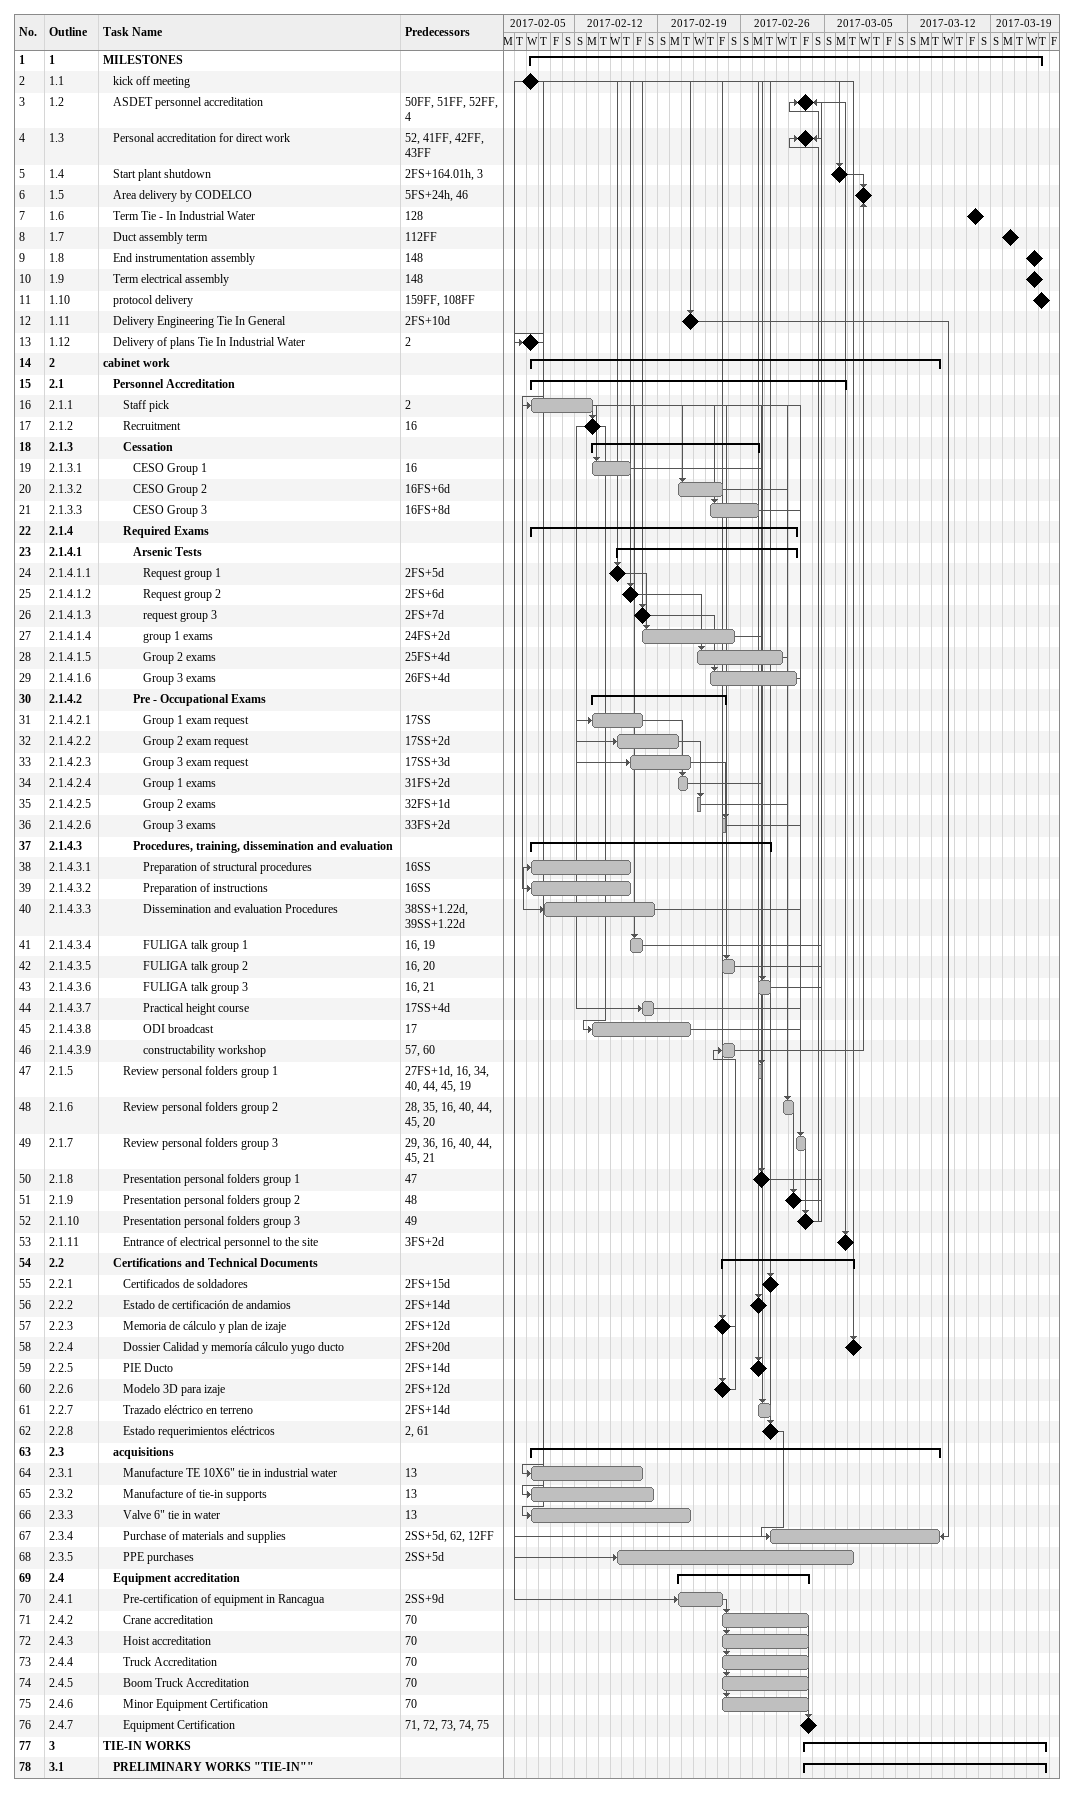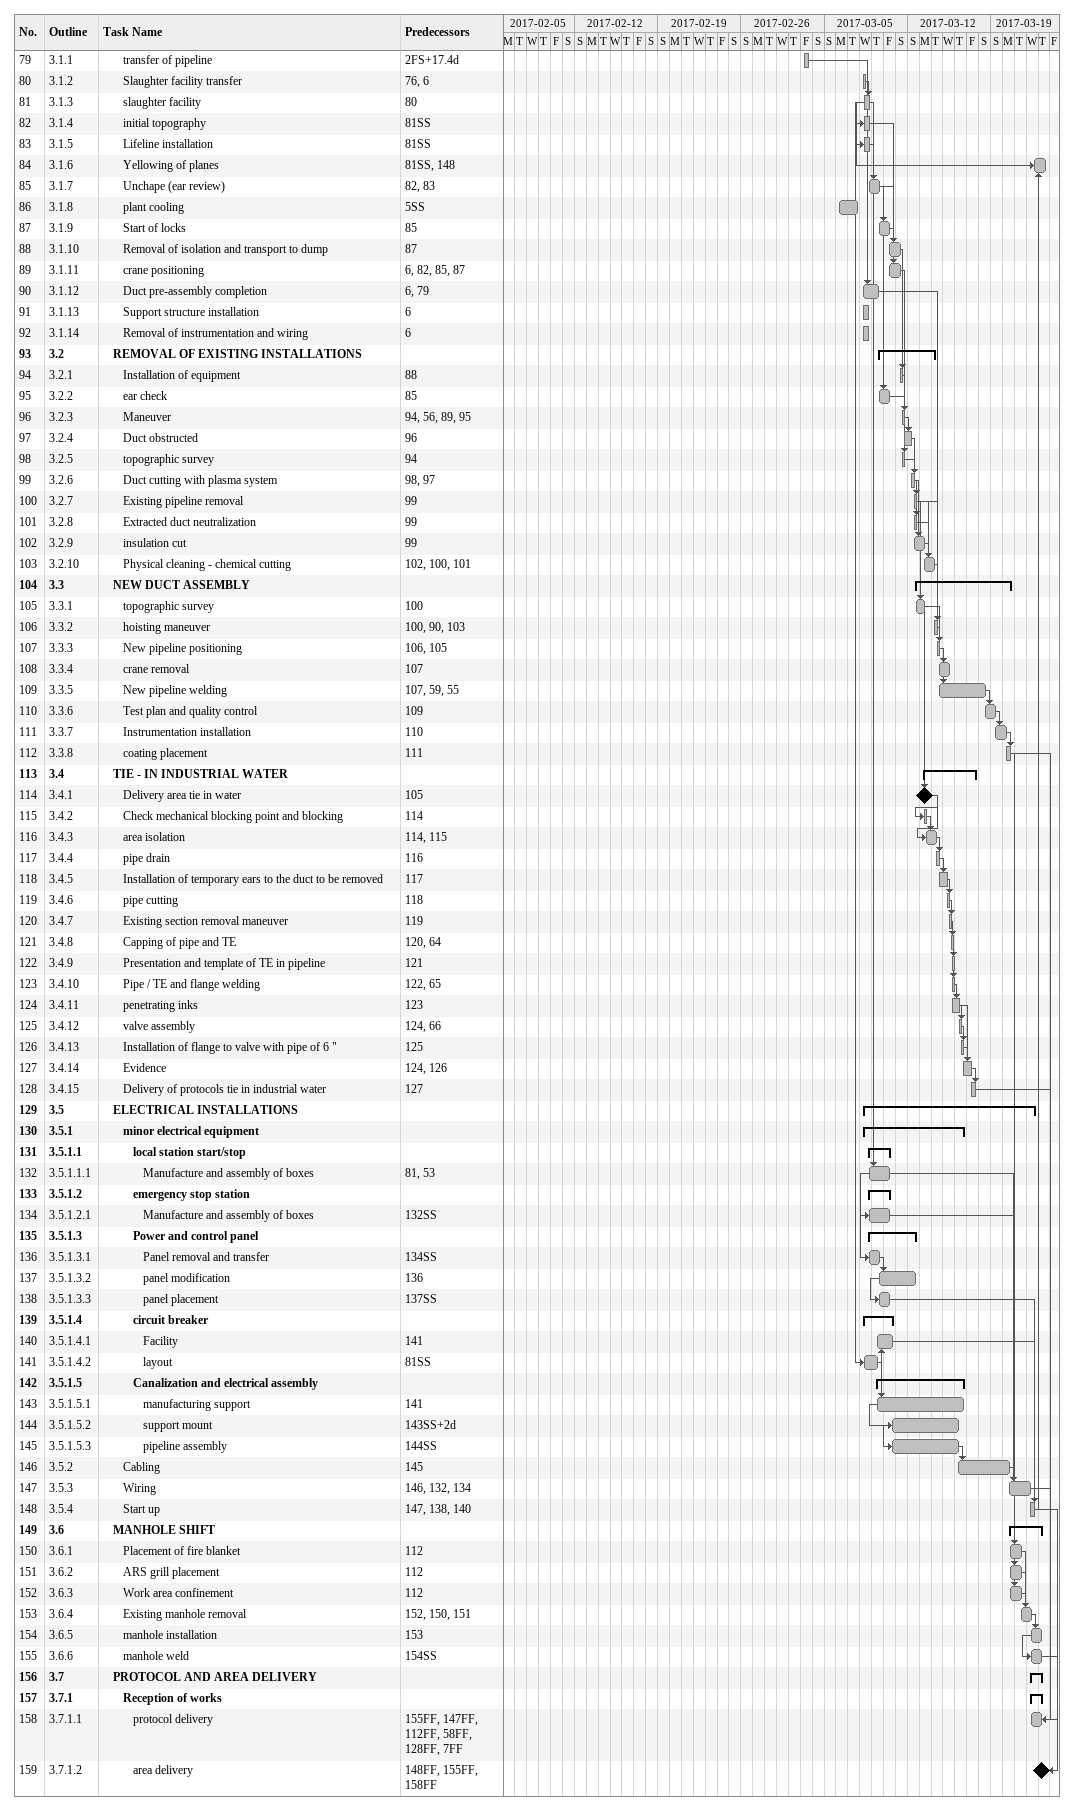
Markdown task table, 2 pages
| ID | WBS | Task | Start | Finish | Predecessors |
|---|---|---|---|---|---|
| 1 | 1 | **MILESTONES** | 2017-02-08 | 2017-03-23 |  |
| 2 | 1.1 | kick off meeting (milestone) | 2017-02-08 | 2017-02-08 |  |
| 3 | 1.2 | ASDET personnel accreditation (milestone) | 2017-03-03 | 2017-03-03 | 50FF, 51FF, 52FF, 4 |
| 4 | 1.3 | Personal accreditation for direct work (milestone) | 2017-03-03 | 2017-03-03 | 52, 41FF, 42FF, 43FF |
| 5 | 1.4 | Start plant shutdown (milestone) | 2017-03-06 | 2017-03-06 | 2FS+164.01h, 3 |
| 6 | 1.5 | Area delivery by CODELCO (milestone) | 2017-03-08 | 2017-03-08 | 5FS+24h, 46 |
| 7 | 1.6 | Term Tie - In Industrial Water (milestone) | 2017-03-17 | 2017-03-17 | 128 |
| 8 | 1.7 | Duct assembly term (milestone) | 2017-03-20 | 2017-03-20 | 112FF |
| 9 | 1.8 | End instrumentation assembly (milestone) | 2017-03-22 | 2017-03-22 | 148 |
| 10 | 1.9 | Term electrical assembly (milestone) | 2017-03-22 | 2017-03-22 | 148 |
| 11 | 1.10 | protocol delivery (milestone) | 2017-03-23 | 2017-03-23 | 159FF, 108FF |
| 12 | 1.11 | Delivery Engineering Tie In General (milestone) | 2017-02-21 | 2017-02-21 | 2FS+10d |
| 13 | 1.12 | Delivery of plans Tie In Industrial Water (milestone) | 2017-02-08 | 2017-02-08 | 2 |
| 14 | 2 | **cabinet work** | 2017-02-08 | 2017-03-14 |  |
| 15 | 2.1 | **Personnel Accreditation** | 2017-02-08 | 2017-03-06 |  |
| 16 | 2.1.1 | Staff pick | 2017-02-08 | 2017-02-13 | 2 |
| 17 | 2.1.2 | Recruitment (milestone) | 2017-02-13 | 2017-02-13 | 16 |
| 18 | 2.1.3 | **Cessation** | 2017-02-13 | 2017-02-27 |  |
| 19 | 2.1.3.1 | CESO Group 1 | 2017-02-13 | 2017-02-16 | 16 |
| 20 | 2.1.3.2 | CESO Group 2 | 2017-02-20 | 2017-02-24 | 16FS+6d |
| 21 | 2.1.3.3 | CESO Group 3 | 2017-02-23 | 2017-02-27 | 16FS+8d |
| 22 | 2.1.4 | **Required Exams** | 2017-02-08 | 2017-03-02 |  |
| 23 | 2.1.4.1 | **Arsenic Tests** | 2017-02-15 | 2017-03-02 |  |
| 24 | 2.1.4.1.1 | Request group 1 (milestone) | 2017-02-15 | 2017-02-15 | 2FS+5d |
| 25 | 2.1.4.1.2 | Request group 2 (milestone) | 2017-02-16 | 2017-02-16 | 2FS+6d |
| 26 | 2.1.4.1.3 | request group 3 (milestone) | 2017-02-17 | 2017-02-17 | 2FS+7d |
| 27 | 2.1.4.1.4 | group 1 exams | 2017-02-17 | 2017-02-25 | 24FS+2d |
| 28 | 2.1.4.1.5 | Group 2 exams | 2017-02-22 | 2017-03-01 | 25FS+4d |
| 29 | 2.1.4.1.6 | Group 3 exams | 2017-02-23 | 2017-03-02 | 26FS+4d |
| 30 | 2.1.4.2 | **Pre - Occupational Exams** | 2017-02-13 | 2017-02-24 |  |
| 31 | 2.1.4.2.1 | Group 1 exam request | 2017-02-13 | 2017-02-17 | 17SS |
| 32 | 2.1.4.2.2 | Group 2 exam request | 2017-02-15 | 2017-02-20 | 17SS+2d |
| 33 | 2.1.4.2.3 | Group 3 exam request | 2017-02-16 | 2017-02-21 | 17SS+3d |
| 34 | 2.1.4.2.4 | Group 1 exams | 2017-02-20 | 2017-02-21 | 31FS+2d |
| 35 | 2.1.4.2.5 | Group 2 exams | 2017-02-22 | 2017-02-22 | 32FS+1d |
| 36 | 2.1.4.2.6 | Group 3 exams | 2017-02-24 | 2017-02-24 | 33FS+2d |
| 37 | 2.1.4.3 | **Procedures, training, dissemination and evaluation** | 2017-02-08 | 2017-02-28 |  |
| 38 | 2.1.4.3.1 | Preparation of structural procedures | 2017-02-08 | 2017-02-16 | 16SS |
| 39 | 2.1.4.3.2 | Preparation of instructions | 2017-02-08 | 2017-02-16 | 16SS |
| 40 | 2.1.4.3.3 | Dissemination and evaluation Procedures | 2017-02-09 | 2017-02-18 | 38SS+1.22d, 39SS+1.22d |
| 41 | 2.1.4.3.4 | FULIGA talk group 1 | 2017-02-16 | 2017-02-17 | 16, 19 |
| 42 | 2.1.4.3.5 | FULIGA talk group 2 | 2017-02-24 | 2017-02-25 | 16, 20 |
| 43 | 2.1.4.3.6 | FULIGA talk group 3 | 2017-02-27 | 2017-02-28 | 16, 21 |
| 44 | 2.1.4.3.7 | Practical height course | 2017-02-17 | 2017-02-18 | 17SS+4d |
| 45 | 2.1.4.3.8 | ODI broadcast | 2017-02-13 | 2017-02-21 | 17 |
| 46 | 2.1.4.3.9 | constructability workshop | 2017-02-24 | 2017-02-25 | 57, 60 |
| 47 | 2.1.5 | Review personal folders group 1 | 2017-02-27 | 2017-02-27 | 27FS+1d, 16, 34, 40, 44, 45, 19 |
| 48 | 2.1.6 | Review personal folders group 2 | 2017-03-01 | 2017-03-02 | 28, 35, 16, 40, 44, 45, 20 |
| 49 | 2.1.7 | Review personal folders group 3 | 2017-03-02 | 2017-03-03 | 29, 36, 16, 40, 44, 45, 21 |
| 50 | 2.1.8 | Presentation personal folders group 1 (milestone) | 2017-02-27 | 2017-02-27 | 47 |
| 51 | 2.1.9 | Presentation personal folders group 2 (milestone) | 2017-03-02 | 2017-03-02 | 48 |
| 52 | 2.1.10 | Presentation personal folders group 3 (milestone) | 2017-03-03 | 2017-03-03 | 49 |
| 53 | 2.1.11 | Entrance of electrical personnel to the site (milestone) | 2017-03-06 | 2017-03-06 | 3FS+2d |
| 54 | 2.2 | **Certifications and Technical Documents** | 2017-02-24 | 2017-03-07 |  |
| 55 | 2.2.1 | Certificados de soldadores (milestone) | 2017-02-28 | 2017-02-28 | 2FS+15d |
| 56 | 2.2.2 | Estado de certificación de andamios (milestone) | 2017-02-27 | 2017-02-27 | 2FS+14d |
| 57 | 2.2.3 | Memoria de cálculo y plan de izaje (milestone) | 2017-02-24 | 2017-02-24 | 2FS+12d |
| 58 | 2.2.4 | Dossier Calidad y memoría cálculo yugo ducto (milestone) | 2017-03-07 | 2017-03-07 | 2FS+20d |
| 59 | 2.2.5 | PIE Ducto (milestone) | 2017-02-27 | 2017-02-27 | 2FS+14d |
| 60 | 2.2.6 | Modelo 3D para izaje (milestone) | 2017-02-24 | 2017-02-24 | 2FS+12d |
| 61 | 2.2.7 | Trazado eléctrico en terreno | 2017-02-27 | 2017-02-28 | 2FS+14d |
| 62 | 2.2.8 | Estado requerimientos eléctricos (milestone) | 2017-02-28 | 2017-02-28 | 2, 61 |
| 63 | 2.3 | **acquisitions** | 2017-02-08 | 2017-03-14 |  |
| 64 | 2.3.1 | Manufacture TE 10X6" tie in industrial water | 2017-02-08 | 2017-02-17 | 13 |
| 65 | 2.3.2 | Manufacture of tie-in supports | 2017-02-08 | 2017-02-18 | 13 |
| 66 | 2.3.3 | Valve 6" tie in water | 2017-02-08 | 2017-02-21 | 13 |
| 67 | 2.3.4 | Purchase of materials and supplies | 2017-02-28 | 2017-03-14 | 2SS+5d, 62, 12FF |
| 68 | 2.3.5 | PPE purchases | 2017-02-15 | 2017-03-07 | 2SS+5d |
| 69 | 2.4 | **Equipment accreditation** | 2017-02-20 | 2017-03-03 |  |
| 70 | 2.4.1 | Pre-certification of equipment in Rancagua | 2017-02-20 | 2017-02-24 | 2SS+9d |
| 71 | 2.4.2 | Crane accreditation | 2017-02-24 | 2017-03-03 | 70 |
| 72 | 2.4.3 | Hoist accreditation | 2017-02-24 | 2017-03-03 | 70 |
| 73 | 2.4.4 | Truck Accreditation | 2017-02-24 | 2017-03-03 | 70 |
| 74 | 2.4.5 | Boom Truck Accreditation | 2017-02-24 | 2017-03-03 | 70 |
| 75 | 2.4.6 | Minor Equipment Certification | 2017-02-24 | 2017-03-03 | 70 |
| 76 | 2.4.7 | Equipment Certification (milestone) | 2017-03-03 | 2017-03-03 | 71, 72, 73, 74, 75 |
| 77 | 3 | **TIE-IN WORKS** | 2017-03-03 | 2017-03-23 |  |
| 78 | 3.1 | **PRELIMINARY WORKS "TIE-IN""** | 2017-03-03 | 2017-03-23 |  |
| 79 | 3.1.1 | transfer of pipeline | 2017-03-03 | 2017-03-03 | 2FS+17.4d |
| 80 | 3.1.2 | Slaughter facility transfer | 2017-03-08 | 2017-03-08 | 76, 6 |
| 81 | 3.1.3 | slaughter facility | 2017-03-08 | 2017-03-08 | 80 |
| 82 | 3.1.4 | initial topography | 2017-03-08 | 2017-03-08 | 81SS |
| 83 | 3.1.5 | Lifeline installation | 2017-03-08 | 2017-03-08 | 81SS |
| 84 | 3.1.6 | Yellowing of planes | 2017-03-22 | 2017-03-23 | 81SS, 148 |
| 85 | 3.1.7 | Unchape (ear review) | 2017-03-08 | 2017-03-09 | 82, 83 |
| 86 | 3.1.8 | plant cooling | 2017-03-06 | 2017-03-07 | 5SS |
| 87 | 3.1.9 | Start of locks | 2017-03-09 | 2017-03-10 | 85 |
| 88 | 3.1.10 | Removal of isolation and transport to dump | 2017-03-10 | 2017-03-11 | 87 |
| 89 | 3.1.11 | crane positioning | 2017-03-10 | 2017-03-11 | 6, 82, 85, 87 |
| 90 | 3.1.12 | Duct pre-assembly completion | 2017-03-08 | 2017-03-09 | 6, 79 |
| 91 | 3.1.13 | Support structure installation | 2017-03-08 | 2017-03-08 | 6 |
| 92 | 3.1.14 | Removal of instrumentation and wiring | 2017-03-08 | 2017-03-08 | 6 |
| 93 | 3.2 | **REMOVAL OF EXISTING INSTALLATIONS** | 2017-03-09 | 2017-03-14 |  |
| 94 | 3.2.1 | Installation of equipment | 2017-03-11 | 2017-03-11 | 88 |
| 95 | 3.2.2 | ear check | 2017-03-09 | 2017-03-10 | 85 |
| 96 | 3.2.3 | Maneuver | 2017-03-11 | 2017-03-11 | 94, 56, 89, 95 |
| 97 | 3.2.4 | Duct obstructed | 2017-03-11 | 2017-03-12 | 96 |
| 98 | 3.2.5 | topographic survey | 2017-03-11 | 2017-03-11 | 94 |
| 99 | 3.2.6 | Duct cutting with plasma system | 2017-03-12 | 2017-03-12 | 98, 97 |
| 100 | 3.2.7 | Existing pipeline removal | 2017-03-12 | 2017-03-12 | 99 |
| 101 | 3.2.8 | Extracted duct neutralization | 2017-03-12 | 2017-03-12 | 99 |
| 102 | 3.2.9 | insulation cut | 2017-03-12 | 2017-03-13 | 99 |
| 103 | 3.2.10 | Physical cleaning - chemical cutting | 2017-03-13 | 2017-03-14 | 102, 100, 101 |
| 104 | 3.3 | **NEW DUCT ASSEMBLY** | 2017-03-12 | 2017-03-20 |  |
| 105 | 3.3.1 | topographic survey | 2017-03-12 | 2017-03-13 | 100 |
| 106 | 3.3.2 | hoisting maneuver | 2017-03-14 | 2017-03-14 | 100, 90, 103 |
| 107 | 3.3.3 | New pipeline positioning | 2017-03-14 | 2017-03-14 | 106, 105 |
| 108 | 3.3.4 | crane removal | 2017-03-14 | 2017-03-15 | 107 |
| 109 | 3.3.5 | New pipeline welding | 2017-03-14 | 2017-03-18 | 107, 59, 55 |
| 110 | 3.3.6 | Test plan and quality control | 2017-03-18 | 2017-03-19 | 109 |
| 111 | 3.3.7 | Instrumentation installation | 2017-03-19 | 2017-03-20 | 110 |
| 112 | 3.3.8 | coating placement | 2017-03-20 | 2017-03-20 | 111 |
| 113 | 3.4 | **TIE - IN INDUSTRIAL WATER** | 2017-03-13 | 2017-03-17 |  |
| 114 | 3.4.1 | Delivery area tie in water (milestone) | 2017-03-13 | 2017-03-13 | 105 |
| 115 | 3.4.2 | Check mechanical blocking point and blocking | 2017-03-13 | 2017-03-13 | 114 |
| 116 | 3.4.3 | area isolation | 2017-03-13 | 2017-03-14 | 114, 115 |
| 117 | 3.4.4 | pipe drain | 2017-03-14 | 2017-03-14 | 116 |
| 118 | 3.4.5 | Installation of temporary ears to the duct to be removed | 2017-03-14 | 2017-03-15 | 117 |
| 119 | 3.4.6 | pipe cutting | 2017-03-15 | 2017-03-15 | 118 |
| 120 | 3.4.7 | Existing section removal maneuver | 2017-03-15 | 2017-03-15 | 119 |
| 121 | 3.4.8 | Capping of pipe and TE | 2017-03-15 | 2017-03-15 | 120, 64 |
| 122 | 3.4.9 | Presentation and template of TE in pipeline | 2017-03-15 | 2017-03-15 | 121 |
| 123 | 3.4.10 | Pipe / TE and flange welding | 2017-03-15 | 2017-03-15 | 122, 65 |
| 124 | 3.4.11 | penetrating inks | 2017-03-15 | 2017-03-16 | 123 |
| 125 | 3.4.12 | valve assembly | 2017-03-16 | 2017-03-16 | 124, 66 |
| 126 | 3.4.13 | Installation of flange to valve with pipe of 6 " | 2017-03-16 | 2017-03-16 | 125 |
| 127 | 3.4.14 | Evidence | 2017-03-16 | 2017-03-17 | 124, 126 |
| 128 | 3.4.15 | Delivery of protocols tie in industrial water | 2017-03-17 | 2017-03-17 | 127 |
| 129 | 3.5 | **ELECTRICAL INSTALLATIONS** | 2017-03-08 | 2017-03-22 |  |
| 130 | 3.5.1 | **minor electrical equipment** | 2017-03-08 | 2017-03-16 |  |
| 131 | 3.5.1.1 | **local station start/stop** | 2017-03-08 | 2017-03-10 |  |
| 132 | 3.5.1.1.1 | Manufacture and assembly of boxes | 2017-03-08 | 2017-03-10 | 81, 53 |
| 133 | 3.5.1.2 | **emergency stop station** | 2017-03-08 | 2017-03-10 |  |
| 134 | 3.5.1.2.1 | Manufacture and assembly of boxes | 2017-03-08 | 2017-03-10 | 132SS |
| 135 | 3.5.1.3 | **Power and control panel** | 2017-03-08 | 2017-03-12 |  |
| 136 | 3.5.1.3.1 | Panel removal and transfer | 2017-03-08 | 2017-03-09 | 134SS |
| 137 | 3.5.1.3.2 | panel modification | 2017-03-09 | 2017-03-12 | 136 |
| 138 | 3.5.1.3.3 | panel placement | 2017-03-09 | 2017-03-10 | 137SS |
| 139 | 3.5.1.4 | **circuit breaker** | 2017-03-08 | 2017-03-10 |  |
| 140 | 3.5.1.4.1 | Facility | 2017-03-09 | 2017-03-10 | 141 |
| 141 | 3.5.1.4.2 | layout | 2017-03-08 | 2017-03-09 | 81SS |
| 142 | 3.5.1.5 | **Canalization and electrical assembly** | 2017-03-09 | 2017-03-16 |  |
| 143 | 3.5.1.5.1 | manufacturing support | 2017-03-09 | 2017-03-16 | 141 |
| 144 | 3.5.1.5.2 | support mount | 2017-03-10 | 2017-03-16 | 143SS+2d |
| 145 | 3.5.1.5.3 | pipeline assembly | 2017-03-10 | 2017-03-16 | 144SS |
| 146 | 3.5.2 | Cabling | 2017-03-16 | 2017-03-20 | 145 |
| 147 | 3.5.3 | Wiring | 2017-03-20 | 2017-03-22 | 146, 132, 134 |
| 148 | 3.5.4 | Start up | 2017-03-22 | 2017-03-22 | 147, 138, 140 |
| 149 | 3.6 | **MANHOLE SHIFT** | 2017-03-20 | 2017-03-23 |  |
| 150 | 3.6.1 | Placement of fire blanket | 2017-03-20 | 2017-03-21 | 112 |
| 151 | 3.6.2 | ARS grill placement | 2017-03-20 | 2017-03-21 | 112 |
| 152 | 3.6.3 | Work area confinement | 2017-03-20 | 2017-03-21 | 112 |
| 153 | 3.6.4 | Existing manhole removal | 2017-03-21 | 2017-03-22 | 152, 150, 151 |
| 154 | 3.6.5 | manhole installation | 2017-03-22 | 2017-03-23 | 153 |
| 155 | 3.6.6 | manhole weld | 2017-03-22 | 2017-03-23 | 154SS |
| 156 | 3.7 | **PROTOCOL AND AREA DELIVERY** | 2017-03-22 | 2017-03-23 |  |
| 157 | 3.7.1 | **Reception of works** | 2017-03-22 | 2017-03-23 |  |
| 158 | 3.7.1.1 | protocol delivery | 2017-03-22 | 2017-03-23 | 155FF, 147FF, 112FF, 58FF, 128FF, 7FF |
| 159 | 3.7.1.2 | area delivery (milestone) | 2017-03-23 | 2017-03-23 | 148FF, 155FF, 158FF |
